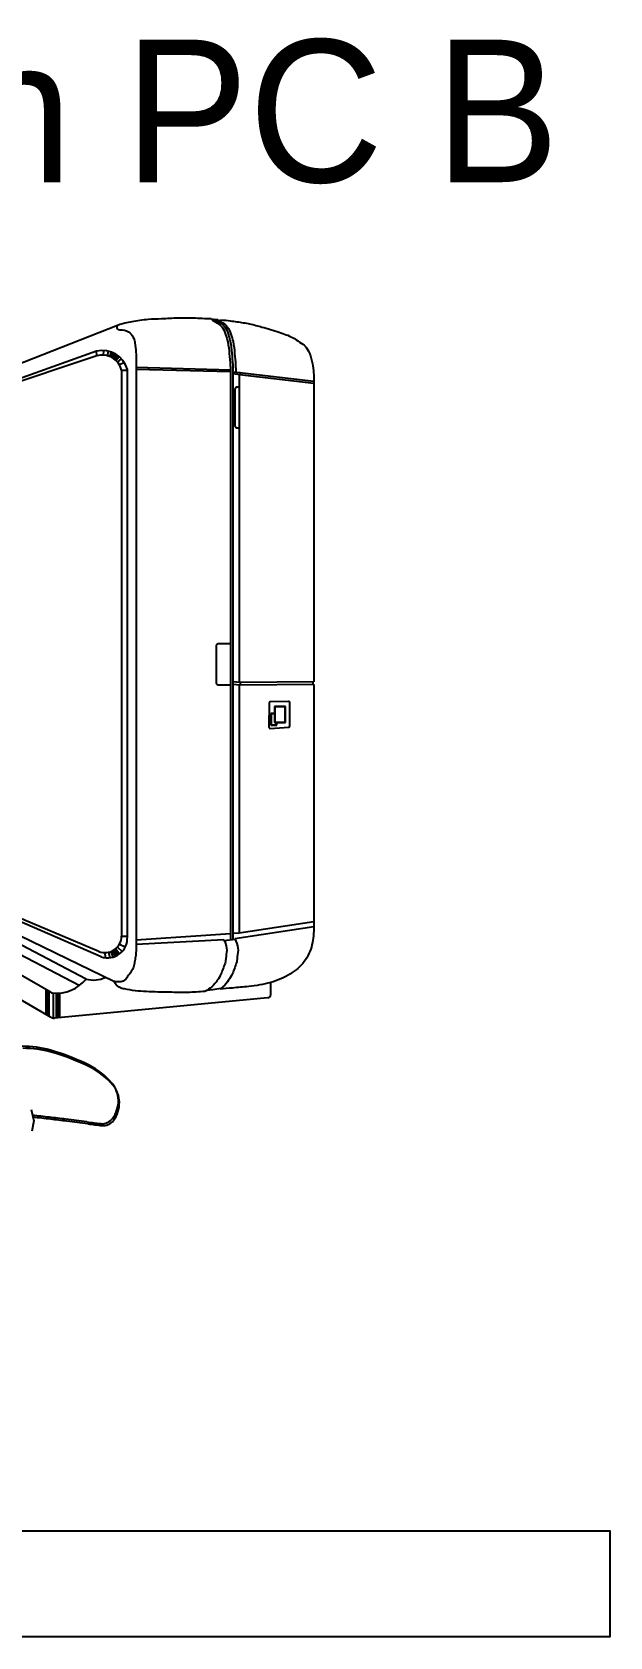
# Model space of a CAD drawing. Header units: millimetres. Extents: x 89450 to 753248, y -530175 to 1209785.
# Drawn here: x 145727 to 146816, y -93351 to -90328 of the extents above; entities that cross this region are included whole.
import ezdxf
from ezdxf.enums import TextEntityAlignment as Align

# ---------------------------------------------------------------- set-up
doc = ezdxf.new("R2010")
doc.units = ezdxf.units.MM
doc.header["$LTSCALE"] = 150
doc.layers.add('-----99 EPMS CABLE DUCT', color=4, linetype='Continuous')
doc.styles.add('ELEC', font='')
doc.styles.get('ELEC').set_extended_font_data('Dotum')

msp = doc.modelspace()

# ---------------------------------------------------------------- linework, layer by layer
at = {"layer": '-----99 EPMS CABLE DUCT', "elevation": 0}
msp.add_lwpolyline([(132428.1, -93351.2), (132428.1, -93151.2), (146816, -93151.2), (146816, -93351.2)], close=True, dxfattribs=at)
at = {"color": 0}
for p, q in [((145888.6, -90880.9), (145605.3, -90991.9)), ((146082.4, -90870.3), (146082.4, -90872.8)), ((145849, -90929.6), (145605.3, -91016.5)), ((145849.1, -90938.5), (145605.3, -91019.8)), ((145849.1, -90938.5), (145849, -90929.6)), ((145862.1, -90936.9), (145862.6, -90928.3)), ((145869.3, -90938.1), (145871.3, -90929.5)), ((145873.7, -90939.5), (145876.8, -90931.1)), ((145876.6, -90941.1), (145880.5, -90932.6)), ((145878.2, -90941.8), (145882.5, -90933.6)), ((145879.3, -90942.4), (145883.9, -90934.3)), ((145879.9, -90942.7), (145884.6, -90934.7)), ((145879.9, -90942.7), (145884.6, -90934.7)), ((145880.5, -90943.1), (145885.3, -90935.1)), ((145881.5, -90943.8), (145886.6, -90936)), ((145882.9, -90944.8), (145888.4, -90937.2)), ((145885.4, -90947), (145891.6, -90939.7)), ((145888.5, -90950.3), (145895.7, -90943.6)), ((145891.7, -90954.7), (145901, -90950.6)), ((145896, -90965.2), (145896, -92031.4)), ((145896, -90965.2), (145906.8, -90965.2)), ((145906.8, -90963.8), (145906.8, -92032.8)), ((146101.2, -90964.9), (145923.6, -90960.4)), ((146101.3, -90968.5), (145923.6, -90964)), ((145923.6, -90964), (145923.6, -92046.9)), ((146101.3, -90968.5), (146101.3, -92038.6)), ((146119.4, -90970.3), (146105.8, -90968.8)), ((146105.8, -90968.8), (146105.8, -92038.2)), ((146119.4, -90973.9), (146105.8, -90972.4)), ((146117.8, -90973.7), (146117.8, -91553.5)), ((146258.3, -90990.4), (146118, -90973.7)), ((146258.5, -90986.8), (146118.2, -90970.2)), ((146119.4, -90970.3), (146119.4, -90973.9)), ((146109.6, -91001.3), (146109.6, -91069.9)), ((146117.8, -90997.2), (146113.7, -90997.2)), ((146258.5, -90986.8), (146258.5, -91552.1)), ((146113.7, -91074), (146117.8, -91074)), ((146074, -91484.9), (146074, -91553.6)), ((146101.3, -91480.8), (146078.1, -91480.8)), ((146078.1, -91557.7), (146101.3, -91557.7)), ((146119.3, -91553.7), (146105.8, -91552.2)), ((146119.4, -91558.8), (146105.8, -91557.3)), ((146117.8, -91558.6), (146117.8, -92025.5)), ((146258.5, -91552.1), (146119.3, -91553.7)), ((146119.3, -91553.7), (146119.4, -91558.8)), ((146258.5, -91557.2), (146119.4, -91558.8)), ((146257.2, -91557.2), (146257.2, -91552.1)), ((146258.5, -91557.2), (146258.5, -92013.5)), ((146210.8, -91589.4), (146176, -91589.9)), ((146174, -91591.9), (146173.7, -91638)), ((146183.9, -91611.9), (146176.9, -91611.9)), ((146176.9, -91611.9), (146176.9, -91633.9)), ((146183.9, -91612.6), (146177.7, -91612.6)), ((146177.7, -91612.6), (146177.7, -91633.2)), ((146205.1, -91598.4), (146183.9, -91598.4)), ((146183.9, -91598.4), (146183.9, -91628.9)), ((146184.6, -91599.1), (146183.9, -91598.4)), ((146204.3, -91599.1), (146184.6, -91599.1)), ((146184.6, -91599.1), (146184.6, -91628.2)), ((146204.3, -91599.1), (146205.1, -91598.4)), ((146204.3, -91628.2), (146204.3, -91599.1)), ((146205.1, -91628.9), (146205.1, -91598.4)), ((146212.9, -91635.3), (146212.9, -91591.5)), ((146175.9, -91640.1), (146211, -91637.4)), ((146176.9, -91633.9), (146188.2, -91633.9)), ((146177.7, -91633.2), (146187.5, -91633.2)), ((146184.6, -91628.2), (146183.9, -91628.9)), ((146183.9, -91628.9), (146205.1, -91628.9)), ((146184.6, -91628.2), (146204.3, -91628.2)), ((146187.5, -91633.2), (146187.5, -91628.9)), ((146188.2, -91633.9), (146188.2, -91628.9)), ((146204.3, -91628.2), (146205.1, -91628.9)), ((145829.4, -92112.2), (145511.8, -91946.2)), ((145881.6, -92116.5), (145520, -91942.4)), ((145857.7, -92070.1), (145562.1, -91942.4)), ((145853.1, -92059.9), (145572.3, -91942.4)), ((145763.5, -92137.5), (145477.1, -91973.1)), ((145816.3, -92124.4), (145501.5, -91959.9)), ((146258.5, -92013.5), (146109.2, -92036.5)), ((146258.5, -92004.6), (146117.8, -92025.5)), ((145763.5, -92184.2), (145482.2, -92022.7)), ((145896, -92031.4), (145906.8, -92031.4)), ((146101.3, -92026.6), (145923.6, -92038.7)), ((146088.8, -92038.4), (145923.6, -92046.9)), ((146109.8, -92037.8), (146089.5, -92039.8)), ((146117.8, -92025.5), (146105.8, -92026.3)), ((145864.3, -92062.3), (145864.9, -92071.5)), ((145871.5, -92061.6), (145873.9, -92071.9)), ((145876, -92060.3), (145879.7, -92070.7)), ((145879, -92059), (145883.8, -92069.3)), ((145880.5, -92058.1), (145885.8, -92068.4)), ((145881.6, -92057.5), (145887.3, -92067.6)), ((145882.2, -92057.1), (145888.1, -92067.2)), ((145882.2, -92057.1), (145888.1, -92067.2)), ((145882.7, -92056.7), (145888.8, -92066.8)), ((145883.7, -92056), (145890.2, -92065.9)), ((145885.1, -92054.9), (145892.1, -92064.6)), ((145888.3, -92051.8), (145897.2, -92059.9)), ((145892.2, -92046.2), (145902.9, -92051.6)), ((145753, -92131.5), (145753, -92178.1)), ((145755.2, -92132.7), (145755.2, -92179.4)), ((146068.1, -92132.4), (146055.6, -92133.8)), ((146083.1, -92129.9), (146068.1, -92132.4)), ((146176.8, -92118.6), (146176.8, -92141.3)), ((145759.1, -92135), (145759.1, -92181.6)), ((145766.9, -92138.4), (145766.9, -92185.2)), ((146171.2, -92147.5), (145769.6, -92185.5)), ((145772.9, -92138.6), (145772.9, -92185.2)), ((145776.8, -92138.5), (145776.8, -92184.8)), ((145779, -92138.3), (145779, -92184.6)), ((145725.5, -92357.6), (145730.7, -92379.4)), ((145730.7, -92379.4), (145726.7, -92398.3))]:
    msp.add_line(p, q, dxfattribs=at)
for centre, radius, start, end in [((145860.5, -90976.3), 48, 14.9819, 103.788), ((145860, -90973.8), 37, 13.5875, 107.1465), ((146113.7, -91001.3), 4.12, 90, 180), ((146113.7, -91069.9), 4.12, 180, 270), ((146078.1, -91484.9), 4.12, 90, 180), ((146078.1, -91553.6), 4.12, 180, 270), ((146176, -91591.9), 2.06, 90.8067, 179.6885), ((146210.8, -91591.5), 2.06, 0, 90.8067), ((146175.8, -91638), 2.06, 179.6885, 274.3973), ((146210.8, -91635.3), 2.06, 274.3973, 0), ((145865, -92031.4), 30.9, 247.2919, 0), ((145869.7, -92034.9), 37.2, 251.2092, 3.2272), ((145772.8, -92064.5), 74.1, 264.7507, 319.9051), ((145843, -92059.5), 54.4, 255.5265, 294.7599), ((145766.5, -92132.1), 6.19, 240.1404, 264.7507), ((146170.7, -92141.3), 6.19, 275.4078, 0), ((145768.6, -92175.2), 10.3, 240.1404, 275.4078), ((145708.6, -92434.6), 195.9, 74.2301, 90.037), ((145710.4, -92438.4), 195.9, 74.2301, 90.037), ((145649, -92645.6), 415.1, 63.3897, 74.2301), ((145650.8, -92649.3), 415.1, 63.3897, 74.2301), ((145774.5, -92395), 134.8, 39.8259, 63.3897), ((145776.4, -92398.7), 134.8, 39.8259, 63.3897), ((145838.8, -92341.4), 51.1, 1.0898, 39.8259), ((145840.7, -92345.1), 51.1, 1.0898, 39.8259), ((145834.1, -92341.4), 55.9, 323.1102, 1.0898), ((145835.9, -92345.2), 55.9, 323.1102, 1.0898), ((144751.4, -100994.3), 8680.7, 83.32655, 83.53914), ((144753.2, -100998), 8680.7, 83.32655, 83.54591), ((144882.3, -99875.5), 7554.3, 83.0914, 83.32655), ((144884.1, -99879.3), 7554.3, 83.0914, 83.32655), ((145270.8, -96668.7), 4324, 82.5617, 83.0914), ((145859.7, -92360.7), 23.8, 263.3595, 323.1102), ((145272.7, -96672.5), 4324, 82.5617, 83.0914), ((146077.3, -90491.3), 1905.9, 262.5617, 263.3595), ((146079.2, -90495), 1905.9, 262.5617, 263.3595), ((145861.6, -92364.4), 23.8, 263.3595, 323.1102)]:
    msp.add_arc(centre, radius, start, end, dxfattribs=at)
for points, knots in [([(146064.5, -90868.7), (146053.4, -90868.5), (146032.8, -90866.8), (146001.7, -90867), (145973.3, -90868.6), (145944.1, -90869.5), (145921.2, -90872.7), (145903.2, -90876.1), (145894.6, -90879), (145886.7, -90880.7), (145886.9, -90890.5), (145900.4, -90888), (145911.8, -90893.5), (145918.9, -90904), (145922, -90916.6), (145923.4, -90930.9), (145923.4, -90947.7), (145923.6, -90958.7), (145923.6, -90964)], [0, 0, 0, 0, 3227.578691, 6026.302083, 9023.112724, 11499.824177, 14519.153577, 15782.889133, 16730.542882, 17312.658247, 17833.19047, 18828.812168, 20296.673447, 21510.440576, 22341.446093, 24048.735583, 25681.478274, 27239.403417, 27239.403417, 27239.403417, 27239.403417]), ([(146064.5, -90868.7), (146068.6, -90871.7), (146076.1, -90876), (146087.2, -90884.5), (146092, -90897.8), (146097.2, -90914.2), (146099, -90934.1), (146100.6, -90952.9), (146101.2, -90964.4), (146101.3, -90968.5)], [0, 0, 0, 0, 1387.772356, 2513.617426, 3959.508147, 5377.274001, 7550.811748, 9712.473102, 10897.913757, 10897.913757, 10897.913757, 10897.913757]), ([(146070.4, -90869.1), (146074.1, -90871.2), (146081.2, -90875.3), (146091.9, -90883.5), (146096.8, -90896.8), (146101.9, -90913.2), (146103.7, -90933.1), (146105.3, -90951.7), (146105.9, -90962.9), (146105.8, -90968.8)], [136.904842, 136.904842, 136.904842, 136.904842, 1387.772356, 2513.617426, 3959.508147, 5377.274001, 7550.811748, 9712.473102, 10821.421347, 10821.421347, 10821.421347, 10821.421347]), ([(146075.6, -90869.6), (146079.4, -90871.7), (146086.5, -90875.8), (146097.2, -90884), (146102.1, -90897.4), (146107.3, -90913.8), (146109, -90933.6), (146110.6, -90952.3), (146111.2, -90963.5), (146111.1, -90969.4)], [117.601711, 117.601711, 117.601711, 117.601711, 1387.772356, 2513.617426, 3959.508147, 5377.274001, 7550.811748, 9712.473102, 10821.421347, 10821.421347, 10821.421347, 10821.421347]), ([(146082.4, -90870.3), (146097.3, -90871.7), (146113.3, -90873.8), (146137.1, -90877.6), (146163.8, -90884.6), (146190.8, -90893), (146215.3, -90901.3), (146230.8, -90911.9), (146243.4, -90919.9), (146251.2, -90934.9), (146257.4, -90957.2), (146258.1, -90975.5), (146258.5, -90986.8)], [786.910998, 786.910998, 786.910998, 786.910998, 3099.86886, 5479.938337, 7814.199428, 11114.323184, 13727.485197, 15253.370985, 16579.729801, 17994.208822, 20015.603964, 23300.885679, 23300.885679, 23300.885679, 23300.885679]), ([(146258.5, -92013.5), (146258, -92024.9), (146256.8, -92048.1), (146242.1, -92080.9), (146213.2, -92104.9), (146176.8, -92120.5), (146139.3, -92125.9), (146107.3, -92128.8), (146089.4, -92130.3), (146081.5, -92131)], [0, 0, 0, 0, 3314.863709, 6721.595546, 10080.670343, 14005.595077, 18093.05812, 21053.069289, 23342.230387, 23342.230387, 23342.230387, 23342.230387]), ([(146088.8, -92038.4), (146090.6, -92042.2), (146095.7, -92053), (146092.8, -92067.9), (146091.9, -92080.4), (146087.8, -92090.8), (146083.6, -92102.8), (146076.3, -92114.9), (146066.7, -92127.3), (146057.7, -92132.8), (146052.9, -92135.3)], [0, 0, 0, 0, 1772.514045, 3372.494298, 4275.238013, 5419.936523, 6590.819167, 7986.082004, 9506.142644, 11075.412662, 11075.412662, 11075.412662, 11075.412662]), ([(146109.2, -92036.5), (146111.9, -92042.2), (146117, -92053), (146114, -92067.9), (146113.2, -92080.4), (146109.1, -92090.8), (146104.9, -92102.8), (146097.6, -92114.9), (146089.8, -92125), (146083.6, -92129.6), (146081.5, -92131)], [0, 0, 0, 0, 1772.514045, 3372.494298, 4275.238013, 5419.936523, 6590.819167, 7986.082004, 9506.142644, 10247.50506, 10247.50506, 10247.50506, 10247.50506]), ([(145923.6, -92046.9), (145923.6, -92051.1), (145923.4, -92058.8), (145922.5, -92069.9), (145920.5, -92079.9), (145918.8, -92089.5), (145914.3, -92099), (145907.3, -92107.1), (145900.8, -92117.3), (145890, -92117.9), (145884.2, -92116.9), (145881.6, -92116.5)], [0, 0, 0, 0, 1221.628601, 2256.535616, 3229.671226, 4188.848243, 5089.386871, 6220.653557, 7373.587116, 8319.119567, 9103.847596, 9103.847596, 9103.847596, 9103.847596]), ([(146052.9, -92135.3), (146042, -92136.3), (146019.8, -92137.9), (145983.1, -92136.7), (145943.4, -92136.6), (145908.2, -92132.8), (145888.2, -92127.8), (145881.6, -92116.5)], [1009.050121, 1009.050121, 1009.050121, 1009.050121, 4176.916984, 7469.090223, 11706.219724, 15729.899291, 17709.10332, 17709.10332, 17709.10332, 17709.10332])]:
    msp.add_open_spline(points, degree=3, knots=knots, dxfattribs=at)
msp.add_open_spline([(146064.5, -90868.7), (146071.4, -90869.3), (146077.2, -90869.8), (146077.2, -90869.8)], degree=3, dxfattribs=at)

# ---------------------------------------------------------------- texts
at = {"color": 0, "style": 'ELEC'}
msp.add_text('EPMS Clian PC B', height=268.377, dxfattribs=at).set_placement((145315.8, -90476.9), align=Align.MIDDLE_CENTER)

doc.saveas('drawing.dxf')
